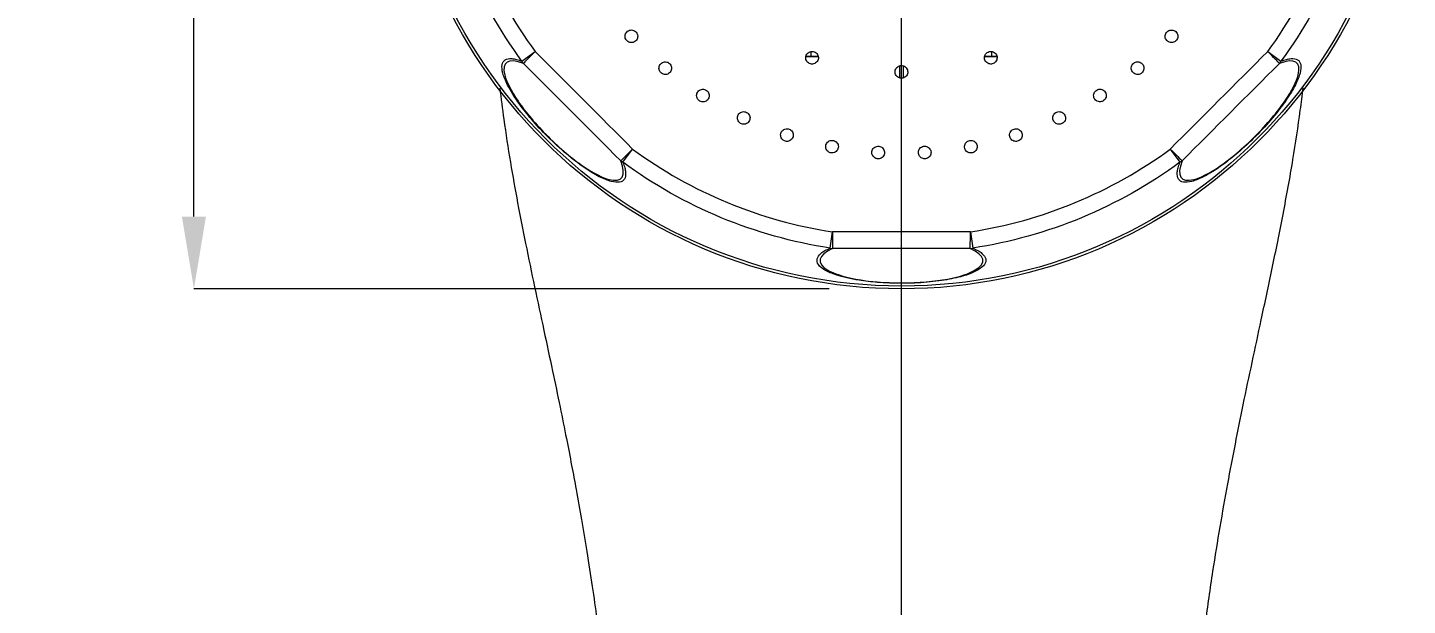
# Model space of a CAD drawing. Extents: x 0 to 1239, y 0 to 509.
# Drawn here: x 99.1 to 175.4, y 210.4 to 242.4 of the extents above; entities that cross this region are included whole.
import ezdxf

# ---------------------------------------------------------------- set-up
doc = ezdxf.new("R2010")
doc.units = 0
doc.header["$LTSCALE"] = 10
doc.header["$MEASUREMENT"] = 0
doc.header["$PDMODE"] = 3
doc.header["$PDSIZE"] = -10
doc.layers.get('0').update_dxf_attribs({"linetype": 'CONTINUOUS'})
doc.layers.get('DEFPOINTS').update_dxf_attribs({"linetype": 'CONTINUOUS'})
doc.layers.add('1', color=7, linetype='CONTINUOUS')
doc.styles.add('Daelim Dimension', font='')
doc.styles.get('Daelim Dimension').set_extended_font_data('NanumGothic')
doc.dimstyles.new('DEFAULT', dxfattribs={"dimscale": 2, "dimtxt": 2, "dimasz": 2, "dimexe": 0, "dimexo": 2, "dimgap": 1, "dimtad": 1, "dimdec": 1, "dimzin": 9, "dimdsep": 46, "dimtxsty": 'Daelim Dimension', "dimcen": 0.5, "dimclrd": 252, "dimclre": 252, "dimclrt": 3, "dimadec": 1, "dimazin": 0, "dimtfac": 1, "dimtdec": 1, "dimtix": 1, "dimtmove": 0, "dimatfit": 3, "dimfxl": 1, "dimtolj": 1, "dimtzin": 1, "dimlwd": 9, "dimlwe": 9, "dimarcsym": 0})

# ---------------------------------------------------------------- blocks, each defined once
blk = doc.blocks.new('*D4')
at = {"color": 5, "linetype": 'ByBlock', "lineweight": 9, "ltscale": 0.5, "transparency": 16777216}
for p, q in [((143.435, 283.917), (108.282, 283.917)), ((108.282, 231.919), (108.282, 279.917)), ((143.435, 227.919), (108.282, 227.919))]:
    blk.add_line(p, q, dxfattribs=at)
at = {"color": 5, "ltscale": 0.5, "transparency": 16777216}
for points in [[(107.615, 279.917), (108.949, 279.917), (108.282, 283.917)], [(107.615, 231.919), (108.949, 231.919), (108.282, 227.919)]]:
    blk.add_solid(points, dxfattribs=at)
at = {"layer": 'DEFPOINTS', "color": 0, "ltscale": 0.5, "transparency": 16777216}
for p in [(108.282, 283.917), (147.435, 283.917), (147.435, 227.919)]:
    blk.add_point(p, dxfattribs=at)
at = {"color": 7, "ltscale": 0.5, "transparency": 16777216, "insert": (103.016, 255.918), "char_height": 6, "attachment_point": 5, "rotation": 90, "style": 'Daelim Dimension'}
blk.add_mtext('\\A1;56', dxfattribs=at)

msp = doc.modelspace()

# ---------------------------------------------------------------- linework, layer by layer
at = {"color": 1, "lineweight": 18}
msp.add_line((147.435, 96.906), (147.435, 289.249), dxfattribs=at)
at = {"layer": '1', "color": 7, "linetype": 'Continuous', "lineweight": 13}
for p, q in [((126.434, 240.508), (127.165, 241.043)), ((142.435, 240.774), (142.435, 241.041)), ((142.828, 240.774), (142.435, 240.774)), ((142.435, 240.774), (142.435, 240.762)), ((152.435, 240.774), (152.041, 240.774)), ((152.435, 240.774), (152.435, 241.039)), ((152.435, 240.774), (152.435, 240.762)), ((167.705, 241.043), (168.435, 240.508)), ((147.327, 240.246), (147.327, 239.585)), ((147.543, 239.589), (147.543, 240.247)), ((132.024, 234.918), (132.56, 235.648)), ((162.31, 235.648), (162.846, 234.918)), ((143.482, 230.172), (143.62, 231.067)), ((151.25, 231.067), (151.388, 230.172))]:
    msp.add_line(p, q, dxfattribs=at)
at = {"layer": '1', "color": 7, "linetype": 'Continuous', "lineweight": 18}
for p, q in [((142.435, 240.762), (142.83, 240.762)), ((152.038, 240.762), (152.435, 240.762))]:
    msp.add_line(p, q, dxfattribs=at)
for radius in [27.999, 27.849]:
    msp.add_circle((147.435, 255.918), radius, dxfattribs=at)
at = {"layer": '1', "color": 7, "linetype": 'Continuous', "lineweight": 13}
msp.add_circle((147.435, 255.918), 27.849, dxfattribs=at)
for start, end in [(188.72799, 216.27201), (323.72799, 351.27201), (233.72799, 261.27201), (278.72799, 306.27201)]:
    msp.add_arc((147.435, 255.918), 25.142, start, end, dxfattribs=at)
at = {"layer": '1', "color": 7, "linetype": 'Continuous', "lineweight": 13, "extrusion": (0, 0, -1)}
for centre, radius, start, end in [((-147.435, 255.918), 26.048, 323.72799, 351.27201), ((-147.435, 255.918), 26.048, 188.72799, 216.27201), ((-142.435, 248.118), 7.344, 270, 272.15095), ((-152.435, 248.118), 7.344, 267.8218, 270), ((-147.435, 255.918), 26.048, 278.72799, 306.27201), ((-147.435, 255.918), 26.048, 233.72799, 261.27201)]:
    msp.add_arc(centre, radius, start, end, dxfattribs=at)
at = {"layer": '1', "color": 7, "linetype": 'Continuous', "lineweight": 18}
for centre, start, end in [((142.435, 248.118), 267.82897, 270), ((152.435, 248.118), 270, 272.19618)]:
    msp.add_arc(centre, 7.357, start, end, dxfattribs=at)
at = {"layer": '1', "color": 7, "linetype": 'Continuous', "lineweight": 13}
for centre, major_axis, ratio, start_param, end_param in [((127.207, 241.074), (-0.706, -0.708), 0.008002, 4.763848, 6.061864), ((57.665, 166.148), (-328.91, 328.91), 0.219512, 4.704187, 4.720591), ((237.205, 166.148), (-328.91, -328.91), 0.219512, 4.704187, 4.720591), ((167.663, 241.074), (0.706, -0.708), 0.008002, 0.221322, 1.519337), ((127.207, 241.074), (0.36, 0.933), 0.874025, 2.509853, 2.672832), ((57.161, 165.644), (328.229, -328.229), 0.219512, 1.562594, 1.578998), ((237.709, 165.644), (328.229, 328.229), 0.219512, 1.562594, 1.578998), ((167.663, 241.074), (0.36, -0.933), 0.874025, 0.468761, 0.631739), ((132.591, 235.69), (0.708, 0.706), 0.008002, 3.362914, 4.66093), ((162.279, 235.69), (-0.708, 0.706), 0.008002, 1.622255, 2.920271), ((132.591, 235.69), (0.933, 0.36), 0.874025, 3.610353, 3.773332), ((162.279, 235.69), (0.933, -0.36), 0.874025, 5.651446, 5.814425), ((147.435, 128.964), (-465.15, 0), 0.219512, 4.704187, 4.720591), ((143.628, 231.118), (0.002, -1), 0.008002, 4.763848, 6.061864), ((151.242, 231.118), (0.002, 1), 0.008002, 3.362914, 4.66093), ((143.628, 231.118), (-0.405, 0.914), 0.874025, 2.509853, 2.672832), ((147.435, 128.252), (464.187, 0), 0.219512, 1.562594, 1.578998), ((151.242, 231.118), (-0.405, -0.914), 0.874025, 0.468761, 0.631739)]:
    msp.add_ellipse(centre, major_axis=major_axis, ratio=ratio, start_param=start_param, end_param=end_param, dxfattribs=at)
at = {"layer": '1', "color": 7, "linetype": 'Continuous', "lineweight": 18}
for points, knots in [([(132.212, 241.674), (132.236, 241.642), (132.265, 241.615), (132.33, 241.572), (132.367, 241.556), (132.443, 241.536), (132.484, 241.533), (132.563, 241.54), (132.6, 241.551), (132.672, 241.583), (132.706, 241.605), (132.762, 241.66), (132.786, 241.692), (132.821, 241.762), (132.833, 241.801), (132.843, 241.879), (132.842, 241.92), (132.825, 241.996), (132.81, 242.033), (132.77, 242.1), (132.743, 242.131), (132.682, 242.18), (132.648, 242.2), (132.575, 242.227), (132.535, 242.234), (132.456, 242.235), (132.417, 242.229), (132.343, 242.204), (132.307, 242.185), (132.245, 242.137), (132.217, 242.106), (132.176, 242.04), (132.16, 242.004), (132.141, 241.928), (132.139, 241.887), (132.147, 241.809), (132.158, 241.771), (132.185, 241.714), (132.198, 241.693), (132.212, 241.674)], [0, 0, 0, 0, 0.053463, 0.053463, 0.106782, 0.106782, 0.161942, 0.161942, 0.214427, 0.214427, 0.268948, 0.268948, 0.322422, 0.322422, 0.37606, 0.37606, 0.430492, 0.430492, 0.483261, 0.483261, 0.537949, 0.537949, 0.590625, 0.590625, 0.644964, 0.644964, 0.698292, 0.698292, 0.751913, 0.751913, 0.806599, 0.806599, 0.859304, 0.859304, 0.914087, 0.914087, 0.96682, 0.96682, 1, 1, 1, 1]), ([(162.607, 241.62), (162.637, 241.645), (162.662, 241.676), (162.701, 241.744), (162.715, 241.781), (162.73, 241.859), (162.731, 241.9), (162.718, 241.978), (162.706, 242.015), (162.669, 242.084), (162.644, 242.116), (162.586, 242.17), (162.552, 242.191), (162.48, 242.222), (162.441, 242.231), (162.363, 242.237), (162.322, 242.232), (162.247, 242.211), (162.211, 242.194), (162.147, 242.15), (162.117, 242.121), (162.072, 242.057), (162.055, 242.022), (162.032, 241.947), (162.027, 241.907), (162.031, 241.828), (162.04, 241.789), (162.07, 241.717), (162.091, 241.683), (162.143, 241.623), (162.175, 241.598), (162.243, 241.56), (162.281, 241.547), (162.358, 241.533), (162.399, 241.533), (162.476, 241.547), (162.513, 241.56), (162.568, 241.59), (162.589, 241.604), (162.607, 241.62)], [0, 0, 0, 0, 0.053463, 0.053463, 0.106782, 0.106782, 0.161942, 0.161942, 0.214427, 0.214427, 0.268948, 0.268948, 0.322422, 0.322422, 0.37606, 0.37606, 0.430492, 0.430492, 0.483261, 0.483261, 0.537949, 0.537949, 0.590625, 0.590625, 0.644964, 0.644964, 0.698292, 0.698292, 0.751913, 0.751913, 0.806599, 0.806599, 0.859304, 0.859304, 0.914087, 0.914087, 0.96682, 0.96682, 1, 1, 1, 1]), ([(142.348, 240.382), (142.384, 240.366), (142.423, 240.356), (142.5, 240.35), (142.54, 240.353), (142.617, 240.372), (142.655, 240.389), (142.719, 240.434), (142.748, 240.461), (142.794, 240.523), (142.813, 240.56), (142.837, 240.635), (142.842, 240.675), (142.839, 240.753), (142.831, 240.792), (142.802, 240.865), (142.781, 240.9), (142.73, 240.959), (142.699, 240.985), (142.632, 241.024), (142.593, 241.038), (142.516, 241.052), (142.477, 241.053), (142.399, 241.041), (142.36, 241.029), (142.291, 240.991), (142.26, 240.967), (142.207, 240.909), (142.185, 240.876), (142.153, 240.803), (142.144, 240.763), (142.139, 240.685), (142.143, 240.646), (142.164, 240.571), (142.181, 240.533), (142.226, 240.469), (142.254, 240.441), (142.305, 240.404), (142.326, 240.392), (142.348, 240.382)], [0, 0, 0, 0, 0.053487, 0.053487, 0.106829, 0.106829, 0.162009, 0.162009, 0.214495, 0.214495, 0.269006, 0.269006, 0.32245, 0.32245, 0.376062, 0.376062, 0.430482, 0.430482, 0.483252, 0.483252, 0.537958, 0.537958, 0.590665, 0.590665, 0.645027, 0.645027, 0.698361, 0.698361, 0.751977, 0.751977, 0.806636, 0.806636, 0.859313, 0.859313, 0.914079, 0.914079, 0.966809, 0.966809, 1, 1, 1, 1]), ([(152.452, 240.359), (152.49, 240.367), (152.527, 240.382), (152.594, 240.422), (152.624, 240.449), (152.675, 240.509), (152.695, 240.545), (152.721, 240.619), (152.728, 240.658), (152.73, 240.736), (152.723, 240.776), (152.698, 240.851), (152.679, 240.886), (152.631, 240.947), (152.601, 240.975), (152.535, 241.017), (152.497, 241.033), (152.421, 241.051), (152.381, 241.053), (152.303, 241.045), (152.264, 241.034), (152.193, 241), (152.161, 240.977), (152.105, 240.923), (152.081, 240.89), (152.047, 240.819), (152.036, 240.78), (152.027, 240.703), (152.029, 240.663), (152.046, 240.586), (152.062, 240.548), (152.104, 240.482), (152.13, 240.452), (152.191, 240.403), (152.227, 240.383), (152.301, 240.358), (152.34, 240.352), (152.403, 240.351), (152.428, 240.354), (152.452, 240.359)], [0, 0, 0, 0, 0.053487, 0.053487, 0.106829, 0.106829, 0.162009, 0.162009, 0.214495, 0.214495, 0.269006, 0.269006, 0.32245, 0.32245, 0.376062, 0.376062, 0.430482, 0.430482, 0.483252, 0.483252, 0.537958, 0.537958, 0.590665, 0.590665, 0.645027, 0.645027, 0.698361, 0.698361, 0.751977, 0.751977, 0.806636, 0.806636, 0.859313, 0.859313, 0.914079, 0.914079, 0.966809, 0.966809, 1, 1, 1, 1]), ([(134.118, 239.878), (134.145, 239.85), (134.177, 239.826), (134.247, 239.792), (134.286, 239.781), (134.364, 239.77), (134.405, 239.772), (134.482, 239.79), (134.518, 239.805), (134.585, 239.845), (134.616, 239.872), (134.665, 239.934), (134.684, 239.969), (134.71, 240.042), (134.717, 240.082), (134.718, 240.161), (134.711, 240.201), (134.685, 240.275), (134.666, 240.309), (134.618, 240.371), (134.587, 240.398), (134.521, 240.44), (134.484, 240.455), (134.408, 240.472), (134.367, 240.475), (134.289, 240.466), (134.251, 240.454), (134.181, 240.42), (134.148, 240.397), (134.092, 240.342), (134.068, 240.308), (134.035, 240.237), (134.024, 240.199), (134.016, 240.122), (134.018, 240.08), (134.036, 240.004), (134.052, 239.968), (134.085, 239.915), (134.101, 239.895), (134.118, 239.878)], [0, 0, 0, 0, 0.053463, 0.053463, 0.106782, 0.106782, 0.161942, 0.161942, 0.214427, 0.214427, 0.268948, 0.268948, 0.322422, 0.322422, 0.37606, 0.37606, 0.430492, 0.430492, 0.483261, 0.483261, 0.537949, 0.537949, 0.590625, 0.590625, 0.644964, 0.644964, 0.698292, 0.698292, 0.751913, 0.751913, 0.806599, 0.806599, 0.859304, 0.859304, 0.914087, 0.914087, 0.96682, 0.96682, 1, 1, 1, 1]), ([(147.398, 239.57), (147.437, 239.566), (147.477, 239.569), (147.553, 239.587), (147.59, 239.602), (147.657, 239.644), (147.687, 239.672), (147.735, 239.734), (147.754, 239.769), (147.779, 239.843), (147.785, 239.883), (147.784, 239.962), (147.777, 240.001), (147.75, 240.075), (147.73, 240.11), (147.681, 240.171), (147.65, 240.197), (147.583, 240.237), (147.546, 240.252), (147.469, 240.269), (147.428, 240.27), (147.351, 240.26), (147.313, 240.248), (147.243, 240.213), (147.21, 240.189), (147.156, 240.133), (147.133, 240.099), (147.101, 240.028), (147.09, 239.99), (147.083, 239.911), (147.086, 239.87), (147.106, 239.794), (147.121, 239.758), (147.164, 239.693), (147.192, 239.663), (147.255, 239.616), (147.29, 239.598), (147.35, 239.578), (147.374, 239.573), (147.398, 239.57)], [0, 0, 0, 0, 0.053487, 0.053487, 0.106829, 0.106829, 0.162009, 0.162009, 0.214495, 0.214495, 0.269006, 0.269006, 0.32245, 0.32245, 0.376062, 0.376062, 0.430482, 0.430482, 0.483252, 0.483252, 0.537958, 0.537958, 0.590665, 0.590665, 0.645027, 0.645027, 0.698361, 0.698361, 0.751977, 0.751977, 0.806636, 0.806636, 0.859313, 0.859313, 0.914079, 0.914079, 0.966809, 0.966809, 1, 1, 1, 1]), ([(160.696, 239.831), (160.728, 239.852), (160.757, 239.88), (160.804, 239.942), (160.823, 239.978), (160.847, 240.053), (160.853, 240.094), (160.85, 240.172), (160.843, 240.211), (160.815, 240.284), (160.794, 240.319), (160.743, 240.379), (160.713, 240.405), (160.645, 240.444), (160.608, 240.458), (160.53, 240.474), (160.49, 240.475), (160.412, 240.463), (160.375, 240.451), (160.305, 240.415), (160.272, 240.39), (160.219, 240.332), (160.198, 240.299), (160.166, 240.228), (160.156, 240.188), (160.15, 240.11), (160.154, 240.07), (160.174, 239.995), (160.191, 239.958), (160.235, 239.893), (160.264, 239.863), (160.327, 239.817), (160.362, 239.8), (160.437, 239.776), (160.478, 239.771), (160.556, 239.775), (160.595, 239.783), (160.653, 239.806), (160.675, 239.818), (160.696, 239.831)], [0, 0, 0, 0, 0.053463, 0.053463, 0.106782, 0.106782, 0.161942, 0.161942, 0.214427, 0.214427, 0.268948, 0.268948, 0.322422, 0.322422, 0.37606, 0.37606, 0.430492, 0.430492, 0.483261, 0.483261, 0.537949, 0.537949, 0.590625, 0.590625, 0.644964, 0.644964, 0.698292, 0.698292, 0.751913, 0.751913, 0.806599, 0.806599, 0.859304, 0.859304, 0.914087, 0.914087, 0.96682, 0.96682, 1, 1, 1, 1]), ([(125.206, 239.024), (125.277, 238.446), (125.455, 237.075), (125.896, 234.199), (126.642, 230.303), (127.466, 226.474), (128.112, 223.462), (128.53, 221.467), (128.88, 219.728), (129.176, 218.204), (129.459, 216.696), (129.742, 215.109), (130.041, 213.324), (130.325, 211.49), (130.556, 209.857), (130.706, 208.717), (130.79, 208.052), (130.849, 207.571), (130.907, 207.127), (130.945, 206.845), (130.958, 206.75)], [0, 0, 0, 0, 0.052892, 0.125955, 0.265334, 0.415675, 0.485861, 0.547702, 0.601196, 0.646231, 0.686797, 0.737609, 0.792208, 0.852426, 0.908792, 0.946816, 0.960792, 0.974141, 0.991266, 1, 1, 1, 1]), ([(163.901, 206.66), (163.926, 206.834), (163.97, 207.153), (164.033, 207.665), (164.085, 208.082), (164.14, 208.509), (164.199, 208.958), (164.304, 209.745), (164.457, 210.848), (164.718, 212.611), (165.062, 214.719), (165.615, 217.826), (166.362, 221.633), (167.214, 225.582), (167.965, 229.094), (168.566, 232.049), (169.095, 234.955), (169.445, 237.291), (169.615, 238.619), (169.665, 239.032)], [0, 0, 0, 0, 0.017581, 0.031314, 0.043744, 0.056968, 0.071028, 0.085973, 0.131403, 0.177109, 0.252167, 0.323792, 0.457997, 0.604032, 0.692845, 0.785462, 0.879206, 0.962578, 1, 1, 1, 1]), ([(136.233, 238.335), (136.263, 238.311), (136.299, 238.292), (136.372, 238.266), (136.412, 238.26), (136.491, 238.259), (136.532, 238.267), (136.605, 238.293), (136.64, 238.313), (136.7, 238.362), (136.728, 238.392), (136.769, 238.459), (136.784, 238.496), (136.8, 238.573), (136.802, 238.613), (136.793, 238.691), (136.781, 238.73), (136.746, 238.8), (136.723, 238.832), (136.667, 238.887), (136.633, 238.91), (136.562, 238.943), (136.524, 238.953), (136.447, 238.961), (136.406, 238.959), (136.33, 238.94), (136.293, 238.924), (136.228, 238.882), (136.198, 238.854), (136.149, 238.792), (136.13, 238.756), (136.106, 238.682), (136.1, 238.643), (136.101, 238.564), (136.109, 238.524), (136.136, 238.45), (136.156, 238.416), (136.196, 238.368), (136.214, 238.35), (136.233, 238.335)], [0, 0, 0, 0, 0.053463, 0.053463, 0.106782, 0.106782, 0.161942, 0.161942, 0.214427, 0.214427, 0.268948, 0.268948, 0.322422, 0.322422, 0.37606, 0.37606, 0.430492, 0.430492, 0.483261, 0.483261, 0.537949, 0.537949, 0.590625, 0.590625, 0.644964, 0.644964, 0.698292, 0.698292, 0.751913, 0.751913, 0.806599, 0.806599, 0.859304, 0.859304, 0.914087, 0.914087, 0.96682, 0.96682, 1, 1, 1, 1]), ([(158.575, 238.296), (158.61, 238.313), (158.642, 238.337), (158.696, 238.393), (158.719, 238.426), (158.753, 238.497), (158.764, 238.537), (158.771, 238.615), (158.768, 238.654), (158.75, 238.73), (158.734, 238.768), (158.691, 238.834), (158.664, 238.863), (158.602, 238.91), (158.566, 238.929), (158.491, 238.954), (158.451, 238.96), (158.373, 238.958), (158.334, 238.951), (158.26, 238.924), (158.225, 238.903), (158.165, 238.853), (158.14, 238.823), (158.099, 238.756), (158.084, 238.718), (158.069, 238.641), (158.068, 238.601), (158.078, 238.524), (158.09, 238.485), (158.126, 238.415), (158.15, 238.382), (158.208, 238.329), (158.24, 238.307), (158.312, 238.274), (158.351, 238.264), (158.429, 238.258), (158.469, 238.261), (158.53, 238.277), (158.553, 238.285), (158.575, 238.296)], [0, 0, 0, 0, 0.053463, 0.053463, 0.106782, 0.106782, 0.161942, 0.161942, 0.214427, 0.214427, 0.268948, 0.268948, 0.322422, 0.322422, 0.37606, 0.37606, 0.430492, 0.430492, 0.483261, 0.483261, 0.537949, 0.537949, 0.590625, 0.590625, 0.644964, 0.644964, 0.698292, 0.698292, 0.751913, 0.751913, 0.806599, 0.806599, 0.859304, 0.859304, 0.914087, 0.914087, 0.96682, 0.96682, 1, 1, 1, 1]), ([(138.525, 237.07), (138.558, 237.05), (138.596, 237.035), (138.672, 237.019), (138.712, 237.017), (138.79, 237.027), (138.83, 237.039), (138.9, 237.075), (138.931, 237.099), (138.986, 237.155), (139.009, 237.188), (139.041, 237.26), (139.051, 237.299), (139.058, 237.377), (139.055, 237.417), (139.036, 237.493), (139.02, 237.53), (138.976, 237.595), (138.949, 237.624), (138.887, 237.672), (138.85, 237.691), (138.776, 237.714), (138.736, 237.72), (138.658, 237.718), (138.618, 237.71), (138.545, 237.682), (138.511, 237.662), (138.451, 237.611), (138.425, 237.581), (138.385, 237.513), (138.37, 237.474), (138.356, 237.398), (138.355, 237.358), (138.366, 237.281), (138.378, 237.241), (138.415, 237.172), (138.439, 237.141), (138.485, 237.098), (138.504, 237.083), (138.525, 237.07)], [0, 0, 0, 0, 0.053463, 0.053463, 0.106782, 0.106782, 0.161942, 0.161942, 0.214427, 0.214427, 0.268948, 0.268948, 0.322422, 0.322422, 0.37606, 0.37606, 0.430492, 0.430492, 0.483261, 0.483261, 0.537949, 0.537949, 0.590625, 0.590625, 0.644964, 0.644964, 0.698292, 0.698292, 0.751913, 0.751913, 0.806599, 0.806599, 0.859304, 0.859304, 0.914087, 0.914087, 0.96682, 0.96682, 1, 1, 1, 1]), ([(156.278, 237.039), (156.315, 237.051), (156.35, 237.071), (156.411, 237.119), (156.438, 237.149), (156.48, 237.216), (156.496, 237.254), (156.513, 237.331), (156.515, 237.37), (156.507, 237.447), (156.495, 237.487), (156.461, 237.557), (156.437, 237.59), (156.382, 237.645), (156.349, 237.668), (156.278, 237.702), (156.239, 237.713), (156.161, 237.721), (156.122, 237.718), (156.045, 237.701), (156.007, 237.685), (155.942, 237.642), (155.912, 237.616), (155.864, 237.554), (155.844, 237.519), (155.819, 237.444), (155.813, 237.405), (155.814, 237.327), (155.821, 237.287), (155.848, 237.213), (155.868, 237.177), (155.918, 237.117), (155.948, 237.091), (156.014, 237.05), (156.053, 237.035), (156.129, 237.019), (156.169, 237.017), (156.231, 237.025), (156.255, 237.031), (156.278, 237.039)], [0, 0, 0, 0, 0.053463, 0.053463, 0.106782, 0.106782, 0.161942, 0.161942, 0.214427, 0.214427, 0.268948, 0.268948, 0.322422, 0.322422, 0.37606, 0.37606, 0.430492, 0.430492, 0.483261, 0.483261, 0.537949, 0.537949, 0.590625, 0.590625, 0.644964, 0.644964, 0.698292, 0.698292, 0.751913, 0.751913, 0.806599, 0.806599, 0.859304, 0.859304, 0.914087, 0.914087, 0.96682, 0.96682, 1, 1, 1, 1]), ([(140.957, 236.102), (140.993, 236.086), (141.032, 236.076), (141.11, 236.07), (141.15, 236.073), (141.226, 236.093), (141.264, 236.11), (141.329, 236.154), (141.357, 236.181), (141.404, 236.244), (141.423, 236.28), (141.446, 236.355), (141.451, 236.395), (141.448, 236.473), (141.44, 236.512), (141.412, 236.586), (141.39, 236.621), (141.339, 236.68), (141.309, 236.705), (141.241, 236.744), (141.202, 236.759), (141.125, 236.772), (141.086, 236.773), (141.009, 236.761), (140.97, 236.749), (140.901, 236.712), (140.869, 236.687), (140.817, 236.63), (140.794, 236.596), (140.763, 236.524), (140.754, 236.484), (140.749, 236.406), (140.753, 236.366), (140.773, 236.291), (140.79, 236.254), (140.835, 236.189), (140.863, 236.161), (140.914, 236.124), (140.935, 236.112), (140.957, 236.102)], [0, 0, 0, 0, 0.053463, 0.053463, 0.106782, 0.106782, 0.161942, 0.161942, 0.214427, 0.214427, 0.268948, 0.268948, 0.322422, 0.322422, 0.37606, 0.37606, 0.430492, 0.430492, 0.483261, 0.483261, 0.537949, 0.537949, 0.590625, 0.590625, 0.644964, 0.644964, 0.698292, 0.698292, 0.751913, 0.751913, 0.806599, 0.806599, 0.859304, 0.859304, 0.914087, 0.914087, 0.96682, 0.96682, 1, 1, 1, 1]), ([(153.842, 236.079), (153.881, 236.087), (153.918, 236.102), (153.984, 236.143), (154.014, 236.169), (154.065, 236.23), (154.086, 236.265), (154.112, 236.339), (154.119, 236.378), (154.12, 236.456), (154.114, 236.497), (154.089, 236.571), (154.069, 236.606), (154.021, 236.668), (153.992, 236.695), (153.925, 236.738), (153.888, 236.753), (153.811, 236.771), (153.772, 236.773), (153.694, 236.765), (153.654, 236.754), (153.584, 236.72), (153.552, 236.698), (153.496, 236.643), (153.472, 236.61), (153.438, 236.539), (153.427, 236.501), (153.418, 236.423), (153.42, 236.383), (153.437, 236.306), (153.453, 236.268), (153.495, 236.202), (153.521, 236.173), (153.582, 236.123), (153.618, 236.104), (153.692, 236.078), (153.731, 236.072), (153.794, 236.072), (153.819, 236.074), (153.842, 236.079)], [0, 0, 0, 0, 0.053463, 0.053463, 0.106782, 0.106782, 0.161942, 0.161942, 0.214427, 0.214427, 0.268948, 0.268948, 0.322422, 0.322422, 0.37606, 0.37606, 0.430492, 0.430492, 0.483261, 0.483261, 0.537949, 0.537949, 0.590625, 0.590625, 0.644964, 0.644964, 0.698292, 0.698292, 0.751913, 0.751913, 0.806599, 0.806599, 0.859304, 0.859304, 0.914087, 0.914087, 0.96682, 0.96682, 1, 1, 1, 1]), ([(143.492, 235.446), (143.53, 235.435), (143.569, 235.43), (143.647, 235.434), (143.686, 235.442), (143.76, 235.471), (143.795, 235.492), (143.854, 235.544), (143.879, 235.575), (143.917, 235.643), (143.931, 235.681), (143.945, 235.759), (143.945, 235.799), (143.933, 235.876), (143.92, 235.914), (143.882, 235.983), (143.857, 236.015), (143.798, 236.067), (143.765, 236.088), (143.693, 236.119), (143.653, 236.128), (143.575, 236.133), (143.536, 236.128), (143.46, 236.107), (143.423, 236.09), (143.359, 236.044), (143.331, 236.016), (143.286, 235.952), (143.269, 235.916), (143.246, 235.84), (143.242, 235.8), (143.247, 235.722), (143.256, 235.683), (143.285, 235.611), (143.307, 235.576), (143.36, 235.518), (143.391, 235.493), (143.446, 235.463), (143.469, 235.453), (143.492, 235.446)], [0, 0, 0, 0, 0.053463, 0.053463, 0.106782, 0.106782, 0.161942, 0.161942, 0.214427, 0.214427, 0.268948, 0.268948, 0.322422, 0.322422, 0.37606, 0.37606, 0.430492, 0.430492, 0.483261, 0.483261, 0.537949, 0.537949, 0.590625, 0.590625, 0.644964, 0.644964, 0.698292, 0.698292, 0.751913, 0.751913, 0.806599, 0.806599, 0.859304, 0.859304, 0.914087, 0.914087, 0.96682, 0.96682, 1, 1, 1, 1]), ([(151.305, 235.432), (151.344, 235.436), (151.383, 235.446), (151.454, 235.478), (151.487, 235.5), (151.545, 235.554), (151.57, 235.587), (151.605, 235.657), (151.617, 235.694), (151.628, 235.772), (151.627, 235.813), (151.611, 235.89), (151.597, 235.927), (151.557, 235.994), (151.531, 236.025), (151.47, 236.075), (151.435, 236.096), (151.361, 236.123), (151.323, 236.13), (151.244, 236.132), (151.204, 236.126), (151.129, 236.101), (151.095, 236.082), (151.032, 236.035), (151.005, 236.005), (150.962, 235.94), (150.946, 235.903), (150.928, 235.827), (150.924, 235.787), (150.932, 235.708), (150.942, 235.669), (150.976, 235.598), (150.998, 235.566), (151.053, 235.509), (151.086, 235.485), (151.156, 235.45), (151.194, 235.439), (151.256, 235.431), (151.281, 235.431), (151.305, 235.432)], [0, 0, 0, 0, 0.053463, 0.053463, 0.106782, 0.106782, 0.161942, 0.161942, 0.214427, 0.214427, 0.268948, 0.268948, 0.322422, 0.322422, 0.37606, 0.37606, 0.430492, 0.430492, 0.483261, 0.483261, 0.537949, 0.537949, 0.590625, 0.590625, 0.644964, 0.644964, 0.698292, 0.698292, 0.751913, 0.751913, 0.806599, 0.806599, 0.859304, 0.859304, 0.914087, 0.914087, 0.96682, 0.96682, 1, 1, 1, 1]), ([(146.089, 235.114), (146.128, 235.107), (146.168, 235.107), (146.245, 235.12), (146.282, 235.134), (146.352, 235.171), (146.384, 235.197), (146.436, 235.256), (146.456, 235.29), (146.486, 235.362), (146.495, 235.402), (146.499, 235.48), (146.494, 235.52), (146.472, 235.595), (146.455, 235.631), (146.409, 235.695), (146.379, 235.724), (146.315, 235.768), (146.279, 235.785), (146.204, 235.806), (146.163, 235.811), (146.085, 235.805), (146.047, 235.796), (145.975, 235.765), (145.94, 235.743), (145.882, 235.69), (145.858, 235.658), (145.821, 235.59), (145.808, 235.552), (145.796, 235.474), (145.797, 235.433), (145.811, 235.356), (145.825, 235.319), (145.863, 235.251), (145.889, 235.219), (145.949, 235.168), (145.983, 235.148), (146.041, 235.124), (146.065, 235.118), (146.089, 235.114)], [0, 0, 0, 0, 0.053463, 0.053463, 0.106782, 0.106782, 0.161942, 0.161942, 0.214427, 0.214427, 0.268948, 0.268948, 0.322422, 0.322422, 0.37606, 0.37606, 0.430492, 0.430492, 0.483261, 0.483261, 0.537949, 0.537949, 0.590625, 0.590625, 0.644964, 0.644964, 0.698292, 0.698292, 0.751913, 0.751913, 0.806599, 0.806599, 0.859304, 0.859304, 0.914087, 0.914087, 0.96682, 0.96682, 1, 1, 1, 1]), ([(148.707, 235.109), (148.746, 235.107), (148.786, 235.112), (148.861, 235.135), (148.896, 235.153), (148.96, 235.199), (148.989, 235.229), (149.033, 235.294), (149.049, 235.33), (149.07, 235.405), (149.074, 235.446), (149.068, 235.524), (149.058, 235.563), (149.027, 235.635), (149.005, 235.668), (148.951, 235.726), (148.919, 235.751), (148.849, 235.787), (148.812, 235.799), (148.734, 235.811), (148.693, 235.81), (148.616, 235.794), (148.58, 235.78), (148.512, 235.741), (148.481, 235.715), (148.43, 235.655), (148.41, 235.621), (148.382, 235.548), (148.374, 235.508), (148.371, 235.43), (148.377, 235.389), (148.401, 235.315), (148.419, 235.279), (148.466, 235.217), (148.496, 235.188), (148.562, 235.145), (148.598, 235.13), (148.659, 235.114), (148.683, 235.11), (148.707, 235.109)], [0, 0, 0, 0, 0.053463, 0.053463, 0.106782, 0.106782, 0.161942, 0.161942, 0.214427, 0.214427, 0.268948, 0.268948, 0.322422, 0.322422, 0.37606, 0.37606, 0.430492, 0.430492, 0.483261, 0.483261, 0.537949, 0.537949, 0.590625, 0.590625, 0.644964, 0.644964, 0.698292, 0.698292, 0.751913, 0.751913, 0.806599, 0.806599, 0.859304, 0.859304, 0.914087, 0.914087, 0.96682, 0.96682, 1, 1, 1, 1])]:
    msp.add_open_spline(points, degree=3, knots=knots, dxfattribs=at)
at = {"layer": '1', "color": 7, "linetype": 'Continuous', "lineweight": 13}
for points, knots in [([(126.517, 240.384), (125.671, 240.711), (125.297, 240.468), (125.578, 239.376), (125.817, 238.888), (126.638, 237.693), (127.214, 237.003), (128.54, 235.68), (129.231, 235.105), (130.414, 234.296), (130.905, 234.057), (131.98, 233.784), (132.227, 234.156), (131.901, 235)], [0, 0, 0, 0, 0.25, 0.25, 0.375, 0.375, 0.5, 0.5, 0.625, 0.625, 0.75, 0.75, 1, 1, 1, 1]), ([(132.024, 234.918), (132.061, 234.815), (132.136, 234.607), (132.193, 234.269), (132.139, 233.959), (131.868, 233.787), (131.403, 233.821), (130.746, 234.079), (129.904, 234.582), (128.906, 235.342), (127.869, 236.293), (126.974, 237.261), (126.179, 238.268), (125.624, 239.161), (125.341, 239.875), (125.303, 240.346), (125.475, 240.621), (125.787, 240.676), (126.125, 240.619), (126.332, 240.544), (126.434, 240.508)], [0, 0, 0, 0, 0.030925, 0.062393, 0.124655, 0.186847, 0.248867, 0.311288, 0.373942, 0.43667, 0.499585, 0.558364, 0.609289, 0.687378, 0.749769, 0.812162, 0.87525, 0.93778, 0.969186, 1, 1, 1, 1]), ([(162.969, 235), (162.642, 234.155), (162.885, 233.78), (163.977, 234.062), (164.465, 234.3), (165.66, 235.121), (166.35, 235.697), (167.673, 237.023), (168.248, 237.715), (169.057, 238.898), (169.296, 239.389), (169.569, 240.464), (169.197, 240.711), (168.353, 240.384)], [0, 0, 0, 0, 0.25, 0.25, 0.375, 0.375, 0.5, 0.5, 0.625, 0.625, 0.75, 0.75, 1, 1, 1, 1]), ([(168.435, 240.508), (168.538, 240.545), (168.746, 240.619), (169.084, 240.677), (169.394, 240.622), (169.566, 240.351), (169.532, 239.886), (169.274, 239.229), (168.771, 238.388), (168.011, 237.389), (167.06, 236.352), (166.092, 235.457), (165.085, 234.662), (164.192, 234.107), (163.478, 233.824), (163.007, 233.786), (162.732, 233.958), (162.677, 234.27), (162.734, 234.608), (162.809, 234.815), (162.846, 234.918)], [0, 0, 0, 0, 0.030925, 0.062393, 0.124655, 0.186847, 0.248867, 0.311288, 0.373942, 0.43667, 0.499585, 0.558364, 0.609289, 0.687378, 0.749769, 0.812162, 0.87525, 0.93778, 0.969186, 1, 1, 1, 1]), ([(143.628, 230.143), (142.799, 229.776), (142.706, 229.339), (143.677, 228.766), (144.191, 228.59), (145.616, 228.326), (146.512, 228.245), (148.384, 228.246), (149.28, 228.329), (150.689, 228.593), (151.205, 228.772), (152.158, 229.339), (152.07, 229.777), (151.242, 230.143)], [0, 0, 0, 0, 0.25, 0.25, 0.375, 0.375, 0.5, 0.5, 0.625, 0.625, 0.75, 0.75, 1, 1, 1, 1]), ([(151.388, 230.172), (151.486, 230.125), (151.686, 230.031), (151.966, 229.833), (152.147, 229.575), (152.076, 229.262), (151.724, 228.957), (151.077, 228.675), (150.126, 228.435), (148.883, 228.267), (147.919, 228.225), (146.993, 228.225), (146.151, 228.259), (144.88, 228.408), (143.859, 228.647), (143.156, 228.951), (142.796, 229.258), (142.723, 229.573), (142.906, 229.833), (143.185, 230.032), (143.384, 230.125), (143.482, 230.172)], [0, 0, 0, 0, 0.030927, 0.062393, 0.12465, 0.186839, 0.248865, 0.311295, 0.373943, 0.436673, 0.499586, 0.500016, 0.558716, 0.609577, 0.687536, 0.74988, 0.812247, 0.875311, 0.93781, 0.9692, 1, 1, 1, 1])]:
    msp.add_open_spline(points, degree=3, knots=knots, dxfattribs=at)

# ---------------------------------------------------------------- dimensions: what is measured, and where the dimension line sits
at = {"ltscale": 0.5}
dim = msp.add_linear_dim(base=(108.282, 283.917), p1=(147.435, 227.919), p2=(147.435, 283.917), angle=90, dimstyle='DEFAULT', override={"dimtxt": 3, "dimdec": 0, "dimclrd": 5, "dimclre": 5, "dimclrt": 7, "dimfxl": 1.25, "dimarcsym": 1}, dxfattribs=at)
dim.commit()
dim.dimension.update_dxf_attribs({"geometry": '*D4', "text_midpoint": (103.016, 255.918)})

doc.saveas('drawing.dxf')
